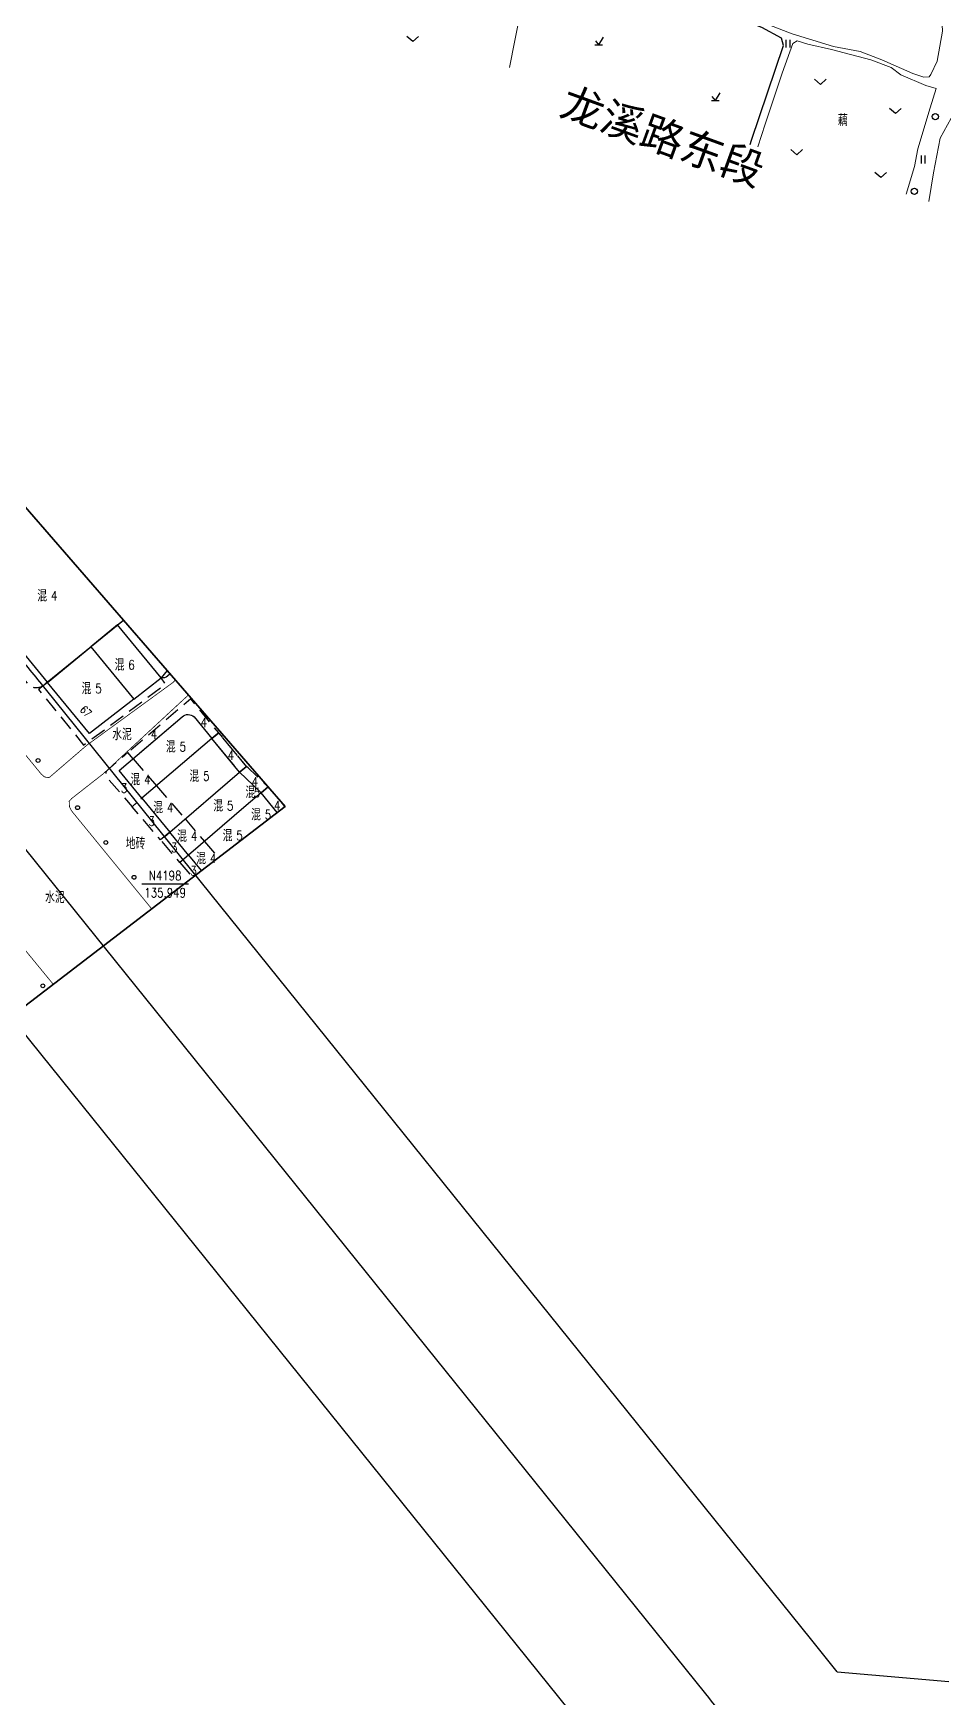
# Model space of a CAD drawing. Extents: x 529262 to 576451, y 2694391 to 2717535.
# Drawn here: x 566587.6 to 566704.8, y 2709770.7 to 2709985.2 of the extents above; entities that cross this region are included whole.
import ezdxf
from ezdxf.enums import TextEntityAlignment as Align
from ezdxf.xclip import XClip

# ---------------------------------------------------------------- set-up
doc = ezdxf.new("R2010")
doc.units = 0
doc.header["$XCLIPFRAME"] = 0
for name, pattern in [('ACAD_ISO12W100', [22, 12, -3, 0.5, -3, 0.5, -3]), ('X2', [10, 8, -2]), ('X5', [3, 2, -1])]:
    doc.linetypes.add(name, pattern=pattern)
for name, color, linetype in [('DLSS', 4, 'Continuous'), ('DMTZ', 8, 'Continuous'), ('JMD', 8, 'Continuous'), ('KZD', 8, 'Continuous'), ('PP-COM', 7, 'Continuous'), ('RD-中线', 40, 'Continuous'), ('RD-红线', 7, 'Continuous'), ('RD-路名', 7, 'Continuous'), ('ZBTZ', 8, 'Continuous'), ('ZJ', 7, 'Continuous')]:
    doc.layers.add(name, color=color, linetype=linetype)
doc.layers.add('SXSS', color=5, linetype='Continuous', lineweight=0)
doc.layers.add('控制界线1', color=30, linetype='ACAD_ISO12W100', lineweight=35)
doc.styles.add('HZ', font='rs.shx', dxfattribs={"width": 0.8, "bigfont": 'hztxt.shx'})
doc.styles.add('romanc', font='romanc.shx', dxfattribs={"width": 0.8})
doc.styles.add('黑体', font='simhei.ttf')
doc.linetypes.add('10421', pattern='A,2,[150,AAA.SHX,S=0.5,R=0,X=0,Y=0.5],1e-11', length=2)
doc.linetypes.add('1161', pattern='A,0,[149,AAA.SHX,S=0.15,R=0,X=0,Y=0],-1.6', length=1.6)

# ---------------------------------------------------------------- blocks, each defined once
blk = doc.blocks.new('A$C19FD0107')
at = {"layer": 'RD-中线', "color": 8, "linetype": 'Continuous'}
blk.add_lwpolyline([(-4580.14, 15692.55), (-4507.04, 15604, 0.001888), (-4505.59, 15602.26), (-4424.29, 15505.27, -0.004939), (-4420.53, 15500.69), (-4323.86, 15380.63, 0.004034), (-4320.79, 15376.89), (-4296.85, 15348.11, -0.00385), (-4293.92, 15344.54), (-4230.19, 15265.5)], format="xyb", dxfattribs=at)
at = {"layer": 'RD-中线', "color": 8, "linetype": 'Continuous', "flags": 128}
for points in [[(-4490.73, 14139.44, 0), (-4490.29, 14139.42)], [(-3818.25, 14086.17, 0), (-3817.74, 14086.17)]]:
    blk.add_lwpolyline(points, format="xyb", dxfattribs=at)
at = {"layer": 'RD-红线', "color": 8}
for points in [[(-4329.44, 15363.64), (-4432.21, 15491.29, 0.004939), (-4435.79, 15495.64), (-4517.09, 15592.62, -0.001888), (-4518.61, 15594.45), (-4597.28, 15689.76)], [(-4306.88, 15383.46), (-4310.15, 15387.52), (-4408.85, 15510.1, 0.004939), (-4412.8, 15514.91), (-4494.1, 15611.9, -0.001888), (-4495.47, 15613.55), (-4536.3, 15663.01), (-4536.67, 15663.45)]]:
    blk.add_lwpolyline(points, format="xyb", dxfattribs=at)
at = {"layer": 'RD-红线', "color": 8, "linetype": 'Continuous'}
blk.add_lwpolyline([(-4306.88, 15383.46), (-4292.5, 15382.21, 0.426555)], format="xyb", dxfattribs=at)
blk = doc.blocks.new('gc123')
at = {"color": 8}
for p, q in [((-1, 0), (1, 0)), ((0, 0), (-0.8, 1)), ((0, 0), (1.2, 2))]:
    blk.add_line(p, q, dxfattribs=at)
blk = doc.blocks.new('gc121')
at = {"color": 8}
for p, q in [((-0.5, -1), (-0.5, 1)), ((0.5, -1), (0.5, 1))]:
    blk.add_line(p, q, dxfattribs=at)
blk = doc.blocks.new('gc122')
at = {"color": 8}
blk.add_circle((0, 0), 0.8, dxfattribs=at)
blk = doc.blocks.new('gc126')
at = {"color": 8}
for p, q in [((0, 0), (-1.5, 1.32)), ((1.5, 1.32), (0, 0))]:
    blk.add_line(p, q, dxfattribs=at)
blk = doc.blocks.new('gc170')
at = {"color": 8, "linetype": 'Continuous'}
blk.add_circle((0, 0), 0.5, dxfattribs=at)

msp = doc.modelspace()

# ---------------------------------------------------------------- linework, layer by layer
at = {"layer": 'DLSS', "linetype": 'Continuous', "const_width": 0.1, "flags": 128}
for points, elevation in [([(566589.611, 2709889.284), (566589.03, 2709889.359), (566588.58, 2709889.752), (566574.891, 2709906.471), (566574.585, 2709907.131), (566574.886, 2709907.968), (566579.019, 2709910.944)], 135.56), ([(566589.611, 2709889.284), (566594.443, 2709893.443)], 135.56), ([(566594.405, 2709893.411), (566594.443, 2709893.443)], 135.56), ([(566592.189, 2709886.255), (566592.523, 2709886.603), (566596.552, 2709889.755)], 135.59), ([(566592.189, 2709886.255), (566592.238, 2709885.519), (566592.496, 2709884.999), (566602.801, 2709872.392)], 135.59), ([(566590.124, 2709862.669), (566586.46, 2709867.135), (566579.346, 2709875.873), (566574.574, 2709881.563), (566574.189, 2709881.804), (566573.636, 2709881.766), (566569.514, 2709878.509)], 135.88)]:
    msp.add_lwpolyline(points, dxfattribs=dict(at, elevation=elevation))
at = {"layer": 'DLSS', "linetype": 'X2', "const_width": 0.1, "flags": 128}
msp.add_lwpolyline([(566594.443, 2709893.443), (566605.585, 2709901.563), (566605.874, 2709901.864)], dxfattribs=at)
msp.add_lwpolyline([(566594.443, 2709893.443), (566605.585, 2709901.563), (566605.874, 2709901.864)], dxfattribs=at)
at = {"layer": 'DLSS', "linetype": 'Continuous', "const_width": 0.1, "flags": 128}
for points in [[(566596.552, 2709889.755), (566607.248, 2709899.656), (566607.543, 2709899.937)], [(566599.711, 2709892.679), (566607.248, 2709899.656), (566607.543, 2709899.937)]]:
    msp.add_lwpolyline(points, dxfattribs=at)
at = {"layer": 'DMTZ', "linetype": '10421', "elevation": 133.002, "flags": 128}
msp.add_lwpolyline([(566679.916, 2709970.865), (566680.079, 2709971.402), (566684.21, 2709983.613), (566683.934, 2709984.575), (566681.41, 2709985.951), (566678.937, 2709986.889), (566675.322, 2709988.72), (566673.539, 2709989.611), (566671.212, 2709990.007), (566668.488, 2709990.699), (566664.691, 2709992.085), (566660.312, 2709993.578), (566658.405, 2709993.68), (566656.551, 2709993.526), (566654.546, 2709993.2), (566653.382, 2709992.902)], dxfattribs=at)
msp.add_lwpolyline([(566679.916, 2709970.865), (566680.079, 2709971.402), (566684.21, 2709983.613), (566683.934, 2709984.575), (566681.41, 2709985.951), (566678.937, 2709986.889), (566675.322, 2709988.72), (566673.539, 2709989.611), (566671.212, 2709990.007), (566668.488, 2709990.699), (566664.691, 2709992.085), (566660.312, 2709993.578), (566658.405, 2709993.68), (566656.551, 2709993.526), (566654.546, 2709993.2), (566653.382, 2709992.902)], dxfattribs=at)
msp.add_lwpolyline([(566679.916, 2709970.865), (566680.079, 2709971.402), (566684.21, 2709983.613), (566683.934, 2709984.575), (566681.41, 2709985.951), (566678.937, 2709986.889), (566675.322, 2709988.72), (566673.539, 2709989.611), (566671.212, 2709990.007), (566668.488, 2709990.699), (566664.691, 2709992.085), (566660.312, 2709993.578), (566658.405, 2709993.68), (566656.551, 2709993.526), (566654.546, 2709993.2), (566653.382, 2709992.902)], dxfattribs=at)
msp.add_lwpolyline([(566679.916, 2709970.865), (566680.079, 2709971.402), (566684.21, 2709983.613), (566683.934, 2709984.575), (566681.41, 2709985.951), (566678.937, 2709986.889), (566675.322, 2709988.72), (566673.539, 2709989.611), (566671.212, 2709990.007), (566668.488, 2709990.699), (566664.691, 2709992.085), (566660.312, 2709993.578), (566658.405, 2709993.68), (566656.551, 2709993.526), (566654.546, 2709993.2), (566653.382, 2709992.902)], dxfattribs=at)
at = {"layer": 'JMD', "linetype": 'Continuous', "flags": 128}
for points, elevation in [([(566585.401, 2709925.495), (566575.946, 2709917.917), (566589.335, 2709901.594), (566599.178, 2709909.592)], 135.968), ([(566585.401, 2709925.495), (566575.946, 2709917.917), (566589.335, 2709901.594), (566599.178, 2709909.592)], 135.968), ([(566614.998, 2709885.691), (566607.563, 2709879.308), (566609.205, 2709877.305)], 136.118), ([(566618.972, 2709884.796), (566616.897, 2709887.321), (566614.998, 2709885.691)], 136.118), ([(566618.972, 2709884.796), (566616.897, 2709887.321), (566614.998, 2709885.691)], 136.118)]:
    msp.add_lwpolyline(points, dxfattribs=dict(at, elevation=elevation))
at = {"layer": 'JMD', "linetype": 'X5', "flags": 128}
for points, elevation in [([(566589.345, 2709901.605), (566589.118, 2709901.372, -0.3952538), (566587.042, 2709901.159), (566575.085, 2709916.057, -0.4843921), (566575.946, 2709917.917, -0.4538322)], 135.968), ([(566589.345, 2709901.605), (566589.118, 2709901.372, -0.3952538), (566587.042, 2709901.159), (566575.085, 2709916.057, -0.4843921), (566575.946, 2709917.917, -0.4538322)], 135.968), ([(566600.417, 2709891.721), (566599.749, 2709892.5), (566597.126, 2709890.253, 0.3759654), (566596.999, 2709889.373), (566600.292, 2709885.532), (566601.565, 2709886.623)], 136.16)]:
    msp.add_lwpolyline(points, format="xyb", dxfattribs=dict(at, elevation=elevation))
at = {"layer": 'JMD', "linetype": 'Continuous', "flags": 128}
for points, elevation in [([(566604.045, 2709902.127), (566598.419, 2709908.975), (566594.958, 2709906.132), (566600.497, 2709899.39)], 135.707), ([(566604.045, 2709902.127), (566598.419, 2709908.975), (566594.958, 2709906.132), (566600.497, 2709899.39)], 135.707), ([(566600.497, 2709899.39), (566594.79, 2709894.976), (566589.386, 2709901.555), (566594.958, 2709906.132)], 135.979), ([(566600.497, 2709899.39), (566594.79, 2709894.976), (566589.386, 2709901.555), (566594.958, 2709906.132)], 135.979)]:
    msp.add_lwpolyline(points, close=True, dxfattribs=dict(at, elevation=elevation))
for points in [[(566604.829, 2709903.07), (566604.045, 2709902.127), (566598.419, 2709908.975), (566599.178, 2709909.592)], [(566604.829, 2709903.07), (566604.045, 2709902.127), (566598.419, 2709908.975), (566599.178, 2709909.592)], [(566613.484, 2709890.781), (566610.555, 2709894.325), (566607.397, 2709891.62)], [(566614.998, 2709885.691), (566607.563, 2709879.308), (566605.135, 2709882.27), (566614.138, 2709889.99), (566614.998, 2709889.158)], [(566614.998, 2709889.158), (566616.897, 2709887.321), (566614.998, 2709885.691)], [(566614.998, 2709889.158), (566616.897, 2709887.321), (566614.998, 2709885.691)]]:
    msp.add_lwpolyline(points, dxfattribs=at)
at = {"layer": 'JMD', "linetype": 'X5', "flags": 128}
for points, elevation in [([(566589.386, 2709901.555), (566588.248, 2709900.629), (566594.055, 2709893.476), (566604.612, 2709901.336), (566604.045, 2709902.127)], 135.967), ([(566589.386, 2709901.555), (566588.248, 2709900.629), (566594.055, 2709893.476), (566604.612, 2709901.336), (566604.045, 2709902.127)], 135.967), ([(566610.555, 2709894.325), (566611.449, 2709895.064), (566607.841, 2709899.43), (566599.749, 2709892.5), (566600.417, 2709891.721)], 136.16), ([(566610.555, 2709894.325), (566611.449, 2709895.064), (566607.841, 2709899.43), (566599.924, 2709892.65)], 136.16), ([(566614.882, 2709890.588), (566615.042, 2709890.716), (566611.449, 2709895.064), (566610.555, 2709894.325)], 136.094), ([(566614.138, 2709889.99), (566615.042, 2709890.716), (566611.449, 2709895.064), (566610.555, 2709894.325)], 136.094), ([(566600.415, 2709891.723), (566603.432, 2709888.223)], 136.151), ([(566614.998, 2709890.681), (566614.138, 2709889.99)], 136.117), ([(566614.998, 2709890.681), (566614.882, 2709890.588)], 136.117), ([(566615.227, 2709890.54), (566615.042, 2709890.716), (566614.998, 2709890.681)], 136.117), ([(566615.227, 2709890.54), (566615.042, 2709890.716), (566614.998, 2709890.681)], 136.117), ([(566616.897, 2709887.321), (566617.816, 2709888.094), (566615.042, 2709890.716), (566614.998, 2709890.681)], 136.117), ([(566616.897, 2709887.321), (566617.816, 2709888.094), (566615.042, 2709890.716), (566614.998, 2709890.681)], 136.117), ([(566603.432, 2709888.223), (566607.107, 2709883.961)], 136.151), ([(566607.107, 2709883.961), (566609.606, 2709881.062)], 136.151), ([(566609.606, 2709881.062), (566611.396, 2709878.985)], 136.151)]:
    msp.add_lwpolyline(points, dxfattribs=dict(at, elevation=elevation))
at = {"layer": 'JMD', "linetype": 'Continuous', "flags": 128}
msp.add_lwpolyline([(566601.565, 2709886.623), (566598.618, 2709890.181), (566606.729, 2709897.136, -0.3800319), (566608.269, 2709897.109), (566610.555, 2709894.325)], format="xyb", close=True, dxfattribs=at)
msp.add_lwpolyline([(566601.279, 2709892.463), (566606.729, 2709897.136, -0.3800319), (566608.269, 2709897.109), (566610.555, 2709894.325), (566607.397, 2709891.62)], format="xyb", dxfattribs=at)
msp.add_lwpolyline([(566605.135, 2709882.27), (566614.138, 2709889.99), (566610.555, 2709894.325), (566601.565, 2709886.623)], close=True, dxfattribs=at)
at = {"layer": 'JMD', "linetype": 'X5', "flags": 128}
for points in [[(566617.809, 2709888.088), (566616.897, 2709887.321)], [(566617.809, 2709888.088), (566616.897, 2709887.321)], [(566605.135, 2709882.27), (566603.956, 2709881.259), (566600.292, 2709885.532), (566601.565, 2709886.623)], [(566619.984, 2709885.573), (566619.475, 2709886.165)], [(566619.984, 2709885.573), (566619.475, 2709886.165)], [(566607.563, 2709879.308), (566606.448, 2709878.352), (566603.956, 2709881.259), (566605.135, 2709882.27)], [(566606.448, 2709878.352), (566608.084, 2709876.445)]]:
    msp.add_lwpolyline(points, dxfattribs=at)
at = {"layer": 'KZD', "linetype": 'Continuous'}
msp.add_line((566607.554, 2709875.552, 135.949), (566601.554, 2709875.552, 135.949), dxfattribs=at)
at = {"layer": 'SXSS', "color": 8, "linetype": '10421', "flags": 128}
for points, elevation in [([(566703.173, 2709979.864), (566703.961, 2709981.615), (566704.67, 2709985.46), (566704.406, 2709990.195), (566704.076, 2709990.937), (566701.917, 2709991.682), (566695.084, 2709994.04), (566687.918, 2709997.047), (566685.487, 2709997.948), (566683.467, 2709998.505), (566679.773, 2709999.413), (566678.384, 2709999.751), (566677.118, 2709999.695), (566675.701, 2709999.164), (566674.635, 2709998.892), (566673.589, 2709998.957), (566671.875, 2709998.984), (566670.312, 2709999.179), (566665.766, 2710000.667), (566660.34, 2710002.568)], 133.052), ([(566703.173, 2709979.864), (566703.961, 2709981.615), (566704.67, 2709985.46), (566704.406, 2709990.195), (566704.076, 2709990.937), (566701.917, 2709991.682), (566695.084, 2709994.04), (566687.918, 2709997.047), (566685.487, 2709997.948), (566683.467, 2709998.505), (566679.773, 2709999.413), (566678.384, 2709999.751), (566677.118, 2709999.695), (566675.701, 2709999.164), (566674.635, 2709998.892), (566673.589, 2709998.957), (566671.875, 2709998.984), (566670.312, 2709999.179), (566665.766, 2710000.667), (566660.34, 2710002.568)], 133.052), ([(566658.535, 2709994.587), (566661.202, 2709994.159), (566665.375, 2709992.675), (566666.758, 2709992.096), (566669.813, 2709991.137), (566673.901, 2709990.307), (566677.878, 2709988.151), (566679.314, 2709987.452), (566685.306, 2709985.134), (566690.609, 2709983.489), (566694.068, 2709982.837), (566696.876, 2709981.781), (566700.854, 2709980.024), (566702.261, 2709979.521), (566702.945, 2709979.597), (566703.173, 2709979.864)], 132.858), ([(566658.535, 2709994.587), (566661.202, 2709994.159), (566665.375, 2709992.675), (566666.758, 2709992.096), (566669.813, 2709991.137), (566673.901, 2709990.307), (566677.878, 2709988.151), (566679.314, 2709987.452), (566685.306, 2709985.134), (566690.609, 2709983.489), (566694.068, 2709982.837), (566696.876, 2709981.781), (566700.854, 2709980.024), (566702.261, 2709979.521), (566702.945, 2709979.597), (566703.173, 2709979.864)], 132.858), ([(566658.535, 2709994.587), (566661.202, 2709994.159), (566665.375, 2709992.675), (566666.758, 2709992.096), (566669.813, 2709991.137), (566673.901, 2709990.307), (566677.878, 2709988.151), (566679.314, 2709987.452), (566685.306, 2709985.134), (566690.609, 2709983.489), (566694.068, 2709982.837), (566696.876, 2709981.781), (566700.854, 2709980.024), (566702.261, 2709979.521), (566702.945, 2709979.597), (566703.173, 2709979.864)], 132.858), ([(566658.535, 2709994.587), (566661.202, 2709994.159), (566665.375, 2709992.675), (566666.758, 2709992.096), (566669.813, 2709991.137), (566673.901, 2709990.307), (566677.878, 2709988.151), (566679.314, 2709987.452), (566685.306, 2709985.134), (566690.609, 2709983.489), (566694.068, 2709982.837), (566696.876, 2709981.781), (566700.854, 2709980.024), (566702.261, 2709979.521), (566702.945, 2709979.597), (566703.173, 2709979.864)], 132.858), ([(566699.976, 2709964.443), (566701.069, 2709968.033), (566701.507, 2709970.318), (566703.072, 2709975.569), (566703.845, 2709978.097), (566702.524, 2709978.469), (566699.299, 2709979.859), (566698.043, 2709980.762), (566695.427, 2709981.782), (566690.374, 2709983.104), (566687.322, 2709983.807), (566685.935, 2709984.232), (566685.396, 2709983.873), (566684.001, 2709980.071), (566681.832, 2709973.498), (566680.866, 2709970.56)], 133.127), ([(566699.976, 2709964.443), (566701.069, 2709968.033), (566701.507, 2709970.318), (566703.072, 2709975.569), (566703.845, 2709978.097), (566702.524, 2709978.469), (566699.299, 2709979.859), (566698.043, 2709980.762), (566695.427, 2709981.782), (566690.374, 2709983.104), (566687.322, 2709983.807), (566685.935, 2709984.232), (566685.396, 2709983.873), (566684.001, 2709980.071), (566681.832, 2709973.498), (566680.866, 2709970.56)], 133.127), ([(566699.976, 2709964.443), (566701.069, 2709968.033), (566701.507, 2709970.318), (566703.072, 2709975.569), (566703.845, 2709978.097), (566702.524, 2709978.469), (566699.299, 2709979.859), (566698.043, 2709980.762), (566695.427, 2709981.782), (566690.374, 2709983.104), (566687.322, 2709983.807), (566685.935, 2709984.232), (566685.396, 2709983.873), (566684.001, 2709980.071), (566681.832, 2709973.498), (566680.866, 2709970.56)], 133.127), ([(566699.976, 2709964.443), (566701.069, 2709968.033), (566701.507, 2709970.318), (566703.072, 2709975.569), (566703.845, 2709978.097), (566702.524, 2709978.469), (566699.299, 2709979.859), (566698.043, 2709980.762), (566695.427, 2709981.782), (566690.374, 2709983.104), (566687.322, 2709983.807), (566685.935, 2709984.232), (566685.396, 2709983.873), (566684.001, 2709980.071), (566681.832, 2709973.498), (566680.866, 2709970.56)], 133.127), ([(566729.261, 2709955.863), (566729.288, 2709956.039), (566729.473, 2709956.494), (566730.574, 2709957.712), (566730.933, 2709958.25), (566731.166, 2709958.966), (566731.237, 2709959.808), (566731.13, 2709960.649), (566730.957, 2709961.259), (566730.682, 2709962.761), (566730.571, 2709964.038), (566730.195, 2709965.92), (566729.681, 2709966.613), (566727.611, 2709967.9), (566725.541, 2709968.176), (566722.866, 2709968.09), (566721.711, 2709968.066), (566719.616, 2709968.61), (566718.344, 2709969.685), (566717.433, 2709970.86), (566717.009, 2709972.121), (566717.264, 2709972.786), (566717.919, 2709973.531), (566718.146, 2709974.235), (566718.158, 2709974.93), (566717.979, 2709976.151), (566717.438, 2709977.509), (566716.77, 2709978.441), (566715.69, 2709979.128), (566715.344, 2709979.366), (566713.268, 2709980.091), (566711.136, 2709980.416), (566709.134, 2709980.28), (566708.024, 2709979.894), (566706.25, 2709975.104), (566704.354, 2709971.686), (566703.497, 2709967.2), (566702.909, 2709963.504)], 133.762), ([(566729.261, 2709955.863), (566729.288, 2709956.039), (566729.473, 2709956.494), (566730.574, 2709957.712), (566730.933, 2709958.25), (566731.166, 2709958.966), (566731.237, 2709959.808), (566731.13, 2709960.649), (566730.957, 2709961.259), (566730.682, 2709962.761), (566730.571, 2709964.038), (566730.195, 2709965.92), (566729.681, 2709966.613), (566727.611, 2709967.9), (566725.541, 2709968.176), (566722.866, 2709968.09), (566721.711, 2709968.066), (566719.616, 2709968.61), (566718.344, 2709969.685), (566717.433, 2709970.86), (566717.009, 2709972.121), (566717.264, 2709972.786), (566717.919, 2709973.531), (566718.146, 2709974.235), (566718.158, 2709974.93), (566717.979, 2709976.151), (566717.438, 2709977.509), (566716.77, 2709978.441), (566715.69, 2709979.128), (566715.344, 2709979.366), (566713.268, 2709980.091), (566711.136, 2709980.416), (566709.134, 2709980.28), (566708.024, 2709979.894), (566706.25, 2709975.104), (566704.354, 2709971.686), (566703.497, 2709967.2), (566702.909, 2709963.504)], 133.762), ([(566729.261, 2709955.863), (566729.288, 2709956.039), (566729.473, 2709956.494), (566730.574, 2709957.712), (566730.933, 2709958.25), (566731.166, 2709958.966), (566731.237, 2709959.808), (566731.13, 2709960.649), (566730.957, 2709961.259), (566730.682, 2709962.761), (566730.571, 2709964.038), (566730.195, 2709965.92), (566729.681, 2709966.613), (566727.611, 2709967.9), (566725.541, 2709968.176), (566722.866, 2709968.09), (566721.711, 2709968.066), (566719.616, 2709968.61), (566718.344, 2709969.685), (566717.433, 2709970.86), (566717.009, 2709972.121), (566717.264, 2709972.786), (566717.919, 2709973.531), (566718.146, 2709974.235), (566718.158, 2709974.93), (566717.979, 2709976.151), (566717.438, 2709977.509), (566716.77, 2709978.441), (566715.69, 2709979.128), (566715.344, 2709979.366), (566713.268, 2709980.091), (566711.136, 2709980.416), (566709.134, 2709980.28), (566708.024, 2709979.894), (566706.25, 2709975.104), (566704.354, 2709971.686), (566703.497, 2709967.2), (566702.909, 2709963.504)], 133.762), ([(566729.261, 2709955.863), (566729.288, 2709956.039), (566729.473, 2709956.494), (566730.574, 2709957.712), (566730.933, 2709958.25), (566731.166, 2709958.966), (566731.237, 2709959.808), (566731.13, 2709960.649), (566730.957, 2709961.259), (566730.682, 2709962.761), (566730.571, 2709964.038), (566730.195, 2709965.92), (566729.681, 2709966.613), (566727.611, 2709967.9), (566725.541, 2709968.176), (566722.866, 2709968.09), (566721.711, 2709968.066), (566719.616, 2709968.61), (566718.344, 2709969.685), (566717.433, 2709970.86), (566717.009, 2709972.121), (566717.264, 2709972.786), (566717.919, 2709973.531), (566718.146, 2709974.235), (566718.158, 2709974.93), (566717.979, 2709976.151), (566717.438, 2709977.509), (566716.77, 2709978.441), (566715.69, 2709979.128), (566715.344, 2709979.366), (566713.268, 2709980.091), (566711.136, 2709980.416), (566709.134, 2709980.28), (566708.024, 2709979.894), (566706.25, 2709975.104), (566704.354, 2709971.686), (566703.497, 2709967.2), (566702.909, 2709963.504)], 133.762)]:
    msp.add_lwpolyline(points, dxfattribs=dict(at, elevation=elevation))
at = {"layer": 'SXSS', "color": 8, "linetype": 'Continuous', "elevation": 133.168, "flags": 128}
msp.add_lwpolyline([(566650.312, 2709987.943), (566648.893, 2709980.796)], dxfattribs=at)
msp.add_lwpolyline([(566650.312, 2709987.943), (566648.893, 2709980.796)], dxfattribs=at)
msp.add_lwpolyline([(566650.312, 2709987.943), (566648.893, 2709980.796)], dxfattribs=at)
msp.add_lwpolyline([(566650.312, 2709987.943), (566648.893, 2709980.796)], dxfattribs=at)
at = {"layer": 'ZBTZ', "linetype": '1161', "elevation": 135.914, "flags": 128}
msp.add_lwpolyline([(566605.186, 2709902.657), (566604.849, 2709902.363), (566604.698, 2709902.235), (566604.46, 2709902.162), (566604.045, 2709902.127)], dxfattribs=at)
msp.add_lwpolyline([(566605.186, 2709902.657), (566604.849, 2709902.363), (566604.698, 2709902.235), (566604.46, 2709902.162), (566604.045, 2709902.127)], dxfattribs=at)
at = {"layer": '控制界线1', "color": 252, "linetype": 'Continuous', "flags": 128}
msp.add_lwpolyline([(566191.491, 2709841.122), (566193.113, 2709795.895), (566511.423, 2709802.301), (566619.987, 2709885.574), (566584.563, 2709926.461), (566507.61, 2709868.284), (566433.085, 2709848.198), (566227.093, 2709850.594)], close=True, dxfattribs=at)
msp.add_lwpolyline([(566191.491, 2709841.122), (566193.113, 2709795.895), (566511.423, 2709802.301), (566619.987, 2709885.574), (566584.563, 2709926.461), (566507.61, 2709868.284), (566433.085, 2709848.198), (566227.093, 2709850.594)], close=True, dxfattribs=at)
msp.add_lwpolyline([(566191.491, 2709841.122), (566193.113, 2709795.895), (566511.423, 2709802.301), (566619.987, 2709885.574), (566584.563, 2709926.461), (566507.61, 2709868.284), (566433.085, 2709848.198), (566227.093, 2709850.594)], close=True, dxfattribs=at)

# ---------------------------------------------------------------- block references
at = {"layer": 'PP-COM'}
ref = msp.add_blockref('A$C19FD0107', (570997.993, 2694390.603), dxfattribs=at)
XClip(ref).set_block_clipping_path([(-9366.4383134884, 14428.6043910822), (-3328.4480743363, 17452.7484863754)])
at = {"layer": 'ZBTZ', "linetype": 'Continuous', "xscale": 0.5, "yscale": 0.5, "zscale": 0.5}
for name, p in [('gc126', (566636.443, 2709984.126)), ('gc126', (566636.443, 2709984.126)), ('gc126', (566636.443, 2709984.126)), ('gc126', (566636.443, 2709984.126)), ('gc123', (566660.399, 2709983.7)), ('gc123', (566660.399, 2709983.7)), ('gc123', (566660.399, 2709983.7)), ('gc123', (566660.399, 2709983.7)), ('gc121', (566684.785, 2709983.85)), ('gc121', (566684.785, 2709983.85)), ('gc121', (566684.785, 2709983.85)), ('gc121', (566684.785, 2709983.85)), ('gc123', (566675.419, 2709976.54)), ('gc123', (566675.419, 2709976.54)), ('gc123', (566675.419, 2709976.54)), ('gc123', (566675.419, 2709976.54)), ('gc126', (566688.952, 2709978.601, 133.275)), ('gc126', (566688.952, 2709978.601, 133.275)), ('gc126', (566688.952, 2709978.601, 133.275)), ('gc126', (566688.952, 2709978.601, 133.275)), ('gc126', (566698.594, 2709974.839, 133.275)), ('gc126', (566698.594, 2709974.839, 133.275)), ('gc126', (566698.594, 2709974.839, 133.275)), ('gc126', (566698.594, 2709974.839, 133.275)), ('gc122', (566703.739, 2709974.457)), ('gc122', (566703.739, 2709974.457)), ('gc122', (566703.739, 2709974.457)), ('gc122', (566703.739, 2709974.457)), ('gc126', (566685.894, 2709969.55, 133.275)), ('gc126', (566685.894, 2709969.55, 133.275)), ('gc126', (566685.894, 2709969.55, 133.275)), ('gc126', (566685.894, 2709969.55, 133.275)), ('gc121', (566702.195, 2709968.924)), ('gc121', (566702.195, 2709968.924)), ('gc121', (566702.195, 2709968.924)), ('gc121', (566702.195, 2709968.924)), ('gc126', (566696.713, 2709966.612, 133.275)), ('gc126', (566696.713, 2709966.612, 133.275)), ('gc126', (566696.713, 2709966.612, 133.275)), ('gc126', (566696.713, 2709966.612, 133.275)), ('gc122', (566701.052, 2709964.84)), ('gc122', (566701.052, 2709964.84)), ('gc122', (566701.052, 2709964.84)), ('gc122', (566701.052, 2709964.84))]:
    msp.add_blockref(name, p, dxfattribs=at)
at = {"layer": 'ZBTZ', "linetype": 'Continuous'}
for p, xscale, yscale, zscale, rotation in [((566588.183, 2709891.49), 0.4999999999554735, 0.4999999999554735, 0.4999999999554735, 308.7437204910503), ((566593.268, 2709885.413), 0.4999999999990319, 0.4999999999990319, 0.4999999999990319, 309.0443888723336), ((566596.906, 2709880.927), 0.4999999999990319, 0.4999999999990319, 0.4999999999990319, 309.0443888723336), ((566600.545, 2709876.442), 0.4999999999990319, 0.4999999999990319, 0.4999999999990319, 309.0443888723336), ((566588.794, 2709862.46), 0.4999999999756665, 0.4999999999756665, 0.4999999999756665, 309.2083457682211)]:
    msp.add_blockref('gc170', p, dxfattribs=dict(at, xscale=xscale, yscale=yscale, zscale=zscale, rotation=rotation))

# ---------------------------------------------------------------- texts
at = {"layer": 'JMD', "linetype": 'Continuous', "style": 'HZ', "width": 0.8}
for s, height, p in [('混', 1.5, (566589.342, 2709912.722)), ('混', 1.5, (566589.342, 2709912.722)), ('混', 1.5, (566599.31, 2709903.813)), ('混', 1.5, (566599.31, 2709903.813)), ('混', 1.5, (566595.048, 2709900.77)), ('混', 1.5, (566595.048, 2709900.77)), ('4', 1.2, (566609.937, 2709896.403)), ('4', 1.2, (566609.937, 2709896.403)), ('4', 1.2, (566603.528, 2709894.883)), ('4', 1.2, (566603.528, 2709894.883)), ('混', 1.5, (566605.907, 2709893.259)), ('混', 1.5, (566605.907, 2709893.259)), ('4', 1.2, (566613.418, 2709892.158)), ('4', 1.2, (566613.418, 2709892.158)), ('混', 1.5, (566601.345, 2709889.046)), ('混', 1.5, (566608.937, 2709889.484)), ('3', 1.2, (566599.686, 2709887.942, -138.022)), ('混', 1.5, (566616.148, 2709887.396)), ('混', 1.5, (566616.148, 2709887.396)), ('4', 1.2, (566616.516, 2709888.749)), ('4', 1.2, (566616.516, 2709888.749)), ('混', 1.5, (566604.274, 2709885.428)), ('混', 1.5, (566612.019, 2709885.658)), ('混', 1.5, (566616.878, 2709884.514)), ('混', 1.5, (566616.878, 2709884.514)), ('4', 1.2, (566619.385, 2709885.683)), ('4', 1.2, (566619.385, 2709885.683)), ('3', 1.2, (566603.231, 2709883.674, -138.022)), ('混', 1.5, (566607.362, 2709881.756)), ('混', 1.5, (566613.218, 2709881.82)), ('3', 1.2, (566606.135, 2709880.26, -138.022)), ('混', 1.5, (566609.811, 2709878.882)), ('3', 1.2, (566608.612, 2709877.272, -138.022))]:
    msp.add_text(s, height=height, dxfattribs=at).set_placement(p, align=Align.MIDDLE_RIGHT)
for s, p in [('4', (566589.842, 2709912.722)), ('4', (566589.842, 2709912.722)), ('6', (566599.81, 2709903.813)), ('6', (566599.81, 2709903.813)), ('5', (566595.548, 2709900.77)), ('5', (566595.548, 2709900.77)), ('5', (566606.407, 2709893.259)), ('5', (566606.407, 2709893.259)), ('4', (566601.845, 2709889.046)), ('5', (566609.437, 2709889.484)), ('5', (566615.977, 2709887.344)), ('5', (566615.977, 2709887.344)), ('4', (566604.774, 2709885.428)), ('5', (566612.519, 2709885.658)), ('5', (566617.378, 2709884.514)), ('5', (566617.378, 2709884.514)), ('4', (566607.862, 2709881.756)), ('5', (566613.718, 2709881.82)), ('4', (566610.311, 2709878.882))]:
    msp.add_text(s, height=1.2, dxfattribs=at).set_placement(p, align=Align.MIDDLE_LEFT)
at = {"layer": 'KZD', "linetype": 'Continuous', "style": 'romanc', "width": 0.8}
for s, p in [('N4198', (566604.554, 2709876.652)), ('135.949', (566604.554, 2709874.452))]:
    msp.add_text(s, height=1.2, dxfattribs=at).set_placement(p, align=Align.MIDDLE)
at = {"layer": 'RD-路名', "color": 7, "linetype": 'Continuous', "style": '黑体'}
msp.add_text('龙溪路东段', height=4, rotation=340.01929, dxfattribs=at).set_placement((566668.671, 2709971.993), align=Align.MIDDLE)
at = {"layer": 'ZJ', "color": 8, "linetype": 'Continuous', "style": 'HZ', "width": 0.8}
for s, p in [('藕', (566691.825, 2709974.083)), ('藕', (566691.825, 2709974.083)), ('藕', (566691.825, 2709974.083)), ('藕', (566691.825, 2709974.083)), ('水泥', (566598.992, 2709894.928)), ('水泥', (566598.992, 2709894.928)), ('地砖', (566600.739, 2709880.88)), ('水泥', (566590.347, 2709873.94))]:
    msp.add_text(s, height=1.5, dxfattribs=at).set_placement(p, align=Align.MIDDLE)
msp.add_text('67', height=1, rotation=314.55216, dxfattribs=at).set_placement((566594.334, 2709897.807), align=Align.MIDDLE)
msp.add_text('67', height=1, rotation=314.55216, dxfattribs=at).set_placement((566594.334, 2709897.807), align=Align.MIDDLE)

doc.saveas('drawing.dxf')
